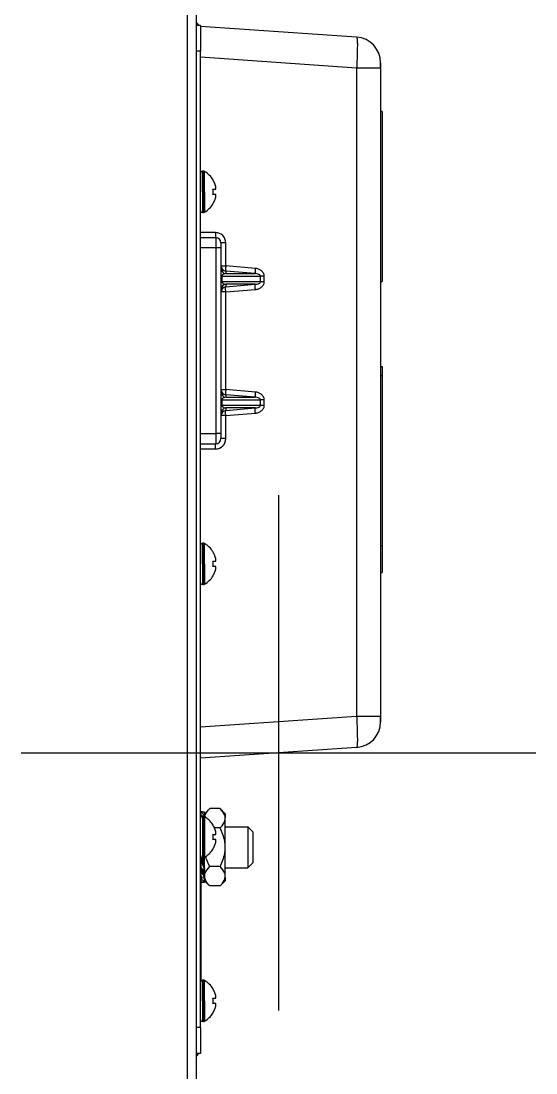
# Model space of a CAD drawing. Header units: millimetres. Extents: x 473 to 3963, y -1329 to 3488.
# Drawn here: x 1218.8 to 1318.8, y 1423 to 1627.1 of the extents above; entities that cross this region are included whole.
import ezdxf

# ---------------------------------------------------------------- set-up
doc = ezdxf.new("R2010")
doc.units = ezdxf.units.MM
doc.header["$LTSCALE"] = 392.37
doc.layers.get('0').update_dxf_attribs({"linetype": 'CONTINUOUS'})

msp = doc.modelspace()

# ---------------------------------------------------------------- linework, layer by layer
at = {"linetype": 'Continuous'}
for p, q in [((1252.88, 2034.46), (1252.88, 1400.77)), ((1251.08, 2031.72), (1251.08, 1400.77)), ((1252.88, 1626.27), (1253.15, 1626.54)), ((1253.68, 1626.27), (1252.88, 1626.27)), ((1253.68, 1626.27), (1253.68, 1621.27)), ((1284.02, 1623.98), (1253.68, 1626.07)), ((1253.68, 1621.27), (1252.88, 1621.27)), ((1253.68, 1431.77), (1253.68, 1621.27)), ((1284.02, 1618), (1253.68, 1620.08)), ((1288.68, 1619), (1288.68, 1618)), ((1288.68, 1618), (1288.68, 1619)), ((1286.18, 1618), (1284.02, 1618)), ((1284.02, 1618), (1284.02, 1492.13)), ((1288.68, 1618), (1286.18, 1618)), ((1288.68, 1618), (1288.68, 1492.13)), ((1288.68, 1618), (1288.68, 1492.13)), ((1288.98, 1609.57), (1288.68, 1609.57)), ((1288.98, 1609.57), (1288.98, 1606.57)), ((1288.98, 1606.57), (1288.98, 1599.1)), ((1288.98, 1606.57), (1288.98, 1599.07)), ((1288.98, 1599.1), (1288.98, 1599.07)), ((1288.98, 1599.07), (1288.98, 1597.32)), ((1288.98, 1599.07), (1288.98, 1597.87)), ((1254.28, 1597.97), (1254.08, 1597.97)), ((1254.08, 1593.97), (1254.08, 1597.97)), ((1254.28, 1593.97), (1254.28, 1597.97)), ((1254.48, 1593.97), (1254.48, 1597.91)), ((1288.98, 1597.87), (1288.98, 1597.86)), ((1288.98, 1597.86), (1288.98, 1597.32)), ((1288.98, 1597.32), (1288.98, 1594.44)), ((1288.98, 1597.32), (1288.98, 1593.07)), ((1256.12, 1596.27), (1256.16, 1596.27)), ((1256.12, 1594.47), (1256.67, 1594.47)), ((1288.98, 1594.44), (1288.98, 1594.41)), ((1288.98, 1594.41), (1288.98, 1593.07)), ((1254.08, 1593.97), (1254.08, 1589.97)), ((1254.28, 1593.97), (1254.28, 1589.97)), ((1254.48, 1593.97), (1254.48, 1590.02)), ((1256.67, 1593.47), (1256.12, 1593.47)), ((1288.98, 1593.07), (1288.98, 1592.3)), ((1288.98, 1592.3), (1288.98, 1592.26)), ((1256.16, 1591.67), (1256.12, 1591.67)), ((1288.98, 1592.26), (1288.98, 1591.86)), ((1288.98, 1591.86), (1288.98, 1591.79)), ((1288.98, 1591.79), (1288.98, 1591.69)), ((1288.98, 1591.69), (1288.98, 1590.31)), ((1288.98, 1590.31), (1288.98, 1590.27)), ((1288.98, 1590.27), (1288.98, 1588.28)), ((1254.28, 1589.97), (1254.08, 1589.97)), ((1288.98, 1588.28), (1288.98, 1588.27)), ((1288.98, 1588.27), (1288.98, 1587.73)), ((1288.98, 1587.73), (1288.98, 1587.51)), ((1288.98, 1587.51), (1288.98, 1587.48)), ((1288.98, 1587.48), (1288.98, 1587.07)), ((1288.98, 1587.07), (1288.98, 1579.57)), ((1288.98, 1587.03), (1288.98, 1579.57)), ((1256.61, 1586.07), (1253.68, 1586.07)), ((1256.68, 1585.07), (1253.68, 1585.07)), ((1256.68, 1585.07), (1256.68, 1583.07)), ((1256.68, 1583.07), (1253.68, 1583.07)), ((1257.68, 1583.07), (1256.68, 1583.07)), ((1256.68, 1583.07), (1256.68, 1547.07)), ((1257.68, 1584.07), (1257.68, 1583.07)), ((1258.61, 1584.07), (1257.68, 1584.07)), ((1257.68, 1583.07), (1257.68, 1547.07)), ((1257.68, 1583.07), (1257.68, 1547.07)), ((1258.61, 1579.59), (1258.61, 1584.07)), ((1257.68, 1579.59), (1258.61, 1579.59)), ((1264.34, 1578.11), (1258.59, 1578.59)), ((1258.59, 1578.59), (1258.59, 1578.11)), ((1258.59, 1578.11), (1264.34, 1578.11)), ((1264.36, 1579.11), (1258.61, 1579.59)), ((1288.98, 1579.57), (1288.98, 1576.57)), ((1257.68, 1577.62), (1257.86, 1577.62)), ((1257.68, 1576.51), (1257.86, 1576.51)), ((1257.86, 1577.62), (1257.86, 1576.51)), ((1257.86, 1577.62), (1265.33, 1577.62)), ((1265.33, 1576.51), (1257.86, 1576.51)), ((1264.34, 1576.02), (1258.59, 1576.02)), ((1258.59, 1576.02), (1258.59, 1575.54)), ((1258.59, 1575.54), (1264.34, 1576.02)), ((1266.08, 1577.62), (1265.33, 1577.62)), ((1265.33, 1576.51), (1265.33, 1577.62)), ((1266.08, 1576.51), (1265.33, 1576.51)), ((1266.08, 1576.51), (1266.08, 1577.62)), ((1288.68, 1576.57), (1288.98, 1576.57)), ((1258.61, 1574.54), (1257.68, 1574.54)), ((1258.61, 1574.54), (1264.36, 1575.02)), ((1258.61, 1555.59), (1258.61, 1574.54)), ((1288.68, 1560.07), (1288.98, 1560.07)), ((1288.98, 1560.07), (1288.98, 1558.57)), ((1288.68, 1558.32), (1288.98, 1558.32)), ((1288.98, 1558.57), (1288.98, 1558.32)), ((1288.98, 1558.32), (1288.98, 1550.87)), ((1257.68, 1555.59), (1258.61, 1555.59)), ((1264.36, 1555.11), (1258.61, 1555.59)), ((1257.68, 1553.62), (1257.86, 1553.62)), ((1257.86, 1553.62), (1265.33, 1553.62)), ((1257.86, 1553.62), (1257.86, 1552.51)), ((1258.59, 1554.59), (1258.59, 1554.11)), ((1264.34, 1554.11), (1258.59, 1554.59)), ((1258.59, 1554.11), (1264.34, 1554.11)), ((1266.08, 1553.62), (1265.33, 1553.62)), ((1265.33, 1552.51), (1265.33, 1553.62)), ((1266.08, 1552.51), (1266.08, 1553.62)), ((1257.68, 1552.51), (1257.86, 1552.51)), ((1265.33, 1552.51), (1257.86, 1552.51)), ((1264.34, 1552.02), (1258.59, 1552.02)), ((1258.59, 1552.02), (1258.59, 1551.54)), ((1258.59, 1551.54), (1264.34, 1552.02)), ((1266.08, 1552.51), (1265.33, 1552.51)), ((1258.61, 1550.54), (1257.68, 1550.54)), ((1258.61, 1550.54), (1264.36, 1551.02)), ((1258.61, 1546.07), (1258.61, 1550.54)), ((1288.98, 1550.87), (1288.98, 1539.01)), ((1253.68, 1547.07), (1256.68, 1547.07)), ((1256.68, 1547.07), (1256.68, 1545.07)), ((1257.68, 1547.07), (1256.68, 1547.07)), ((1257.68, 1547.07), (1257.68, 1546.07)), ((1257.68, 1547.07), (1257.68, 1546.07)), ((1258.61, 1546.07), (1257.68, 1546.07)), ((1253.68, 1545.07), (1256.68, 1545.07)), ((1253.68, 1544.07), (1256.61, 1544.07)), ((1288.98, 1539.01), (1288.98, 1537.12)), ((1288.98, 1537.12), (1288.98, 1534.21)), ((1288.98, 1534.21), (1288.98, 1529.78)), ((1288.98, 1529.78), (1288.98, 1525.32)), ((1254.28, 1525.77), (1254.08, 1525.77)), ((1254.08, 1521.77), (1254.08, 1525.77)), ((1254.28, 1525.77), (1254.08, 1525.77)), ((1254.08, 1521.77), (1254.08, 1525.77)), ((1254.28, 1521.77), (1254.28, 1525.77)), ((1254.28, 1521.77), (1254.28, 1525.77)), ((1254.48, 1521.77), (1254.48, 1525.71)), ((1254.48, 1521.77), (1254.48, 1525.71)), ((1288.68, 1525.32), (1288.98, 1525.32)), ((1288.98, 1525.32), (1288.98, 1521.61)), ((1256.12, 1524.07), (1256.15, 1524.07)), ((1256.12, 1524.07), (1256.15, 1524.07)), ((1256.15, 1524.07), (1256.16, 1524.07)), ((1256.15, 1524.07), (1256.16, 1524.07)), ((1254.08, 1521.77), (1254.08, 1517.77)), ((1254.08, 1521.77), (1254.08, 1517.77)), ((1254.28, 1521.77), (1254.28, 1517.77)), ((1254.28, 1521.77), (1254.28, 1517.77)), ((1254.48, 1521.77), (1254.48, 1517.82)), ((1254.48, 1521.77), (1254.48, 1517.82)), ((1256.12, 1522.27), (1256.67, 1522.27)), ((1256.12, 1522.27), (1256.67, 1522.27)), ((1256.23, 1521.27), (1256.12, 1521.27)), ((1256.23, 1521.27), (1256.12, 1521.27)), ((1256.32, 1521.27), (1256.23, 1521.27)), ((1256.32, 1521.27), (1256.23, 1521.27)), ((1256.39, 1521.27), (1256.32, 1521.27)), ((1256.39, 1521.27), (1256.32, 1521.27)), ((1256.46, 1521.27), (1256.39, 1521.27)), ((1256.46, 1521.27), (1256.39, 1521.27)), ((1256.52, 1521.27), (1256.46, 1521.27)), ((1256.52, 1521.27), (1256.46, 1521.27)), ((1256.58, 1521.27), (1256.52, 1521.27)), ((1256.58, 1521.27), (1256.52, 1521.27)), ((1256.63, 1521.27), (1256.58, 1521.27)), ((1256.63, 1521.27), (1256.58, 1521.27)), ((1256.67, 1521.27), (1256.63, 1521.27)), ((1256.67, 1521.27), (1256.63, 1521.27)), ((1288.98, 1521.61), (1288.98, 1521.57)), ((1288.98, 1521.57), (1288.98, 1520.07)), ((1256.15, 1519.47), (1256.12, 1519.47)), ((1256.15, 1519.47), (1256.12, 1519.47)), ((1256.16, 1519.47), (1256.15, 1519.47)), ((1256.16, 1519.47), (1256.15, 1519.47)), ((1288.68, 1520.07), (1288.98, 1520.07)), ((1254.28, 1517.77), (1254.08, 1517.77)), ((1254.28, 1517.77), (1254.08, 1517.77)), ((1284.02, 1492.13), (1253.68, 1490.05)), ((1286.18, 1492.13), (1284.02, 1492.13)), ((1288.68, 1492.13), (1286.18, 1492.13)), ((1288.68, 1492.13), (1288.68, 1491.13)), ((1288.68, 1491.13), (1288.68, 1492.13)), ((1284.02, 1486.15), (1253.68, 1484.07)), ((1284.02, 1486.15), (1253.68, 1484.07)), ((1255.5, 1474.27), (1254.5, 1473.27)), ((1257.5, 1474.27), (1255.5, 1474.27)), ((1258.5, 1473.27), (1257.5, 1474.27)), ((1254.03, 1473.62), (1253.68, 1473.62)), ((1253.68, 1473.54), (1253.82, 1473.55)), ((1254.03, 1472.85), (1253.68, 1473.19)), ((1253.68, 1472.64), (1253.82, 1472.67)), ((1254.41, 1473), (1253.82, 1473.55)), ((1254.03, 1473.62), (1254.5, 1473.62)), ((1254.03, 1472.85), (1254.5, 1472.91)), ((1254.08, 1472.77), (1254.28, 1472.77)), ((1254.28, 1472.77), (1254.08, 1472.77)), ((1254.08, 1472.77), (1254.08, 1464.77)), ((1254.08, 1472.77), (1254.28, 1472.77)), ((1254.28, 1472.77), (1254.08, 1472.77)), ((1254.08, 1472.77), (1254.08, 1464.77)), ((1254.28, 1472.77), (1254.28, 1464.77)), ((1254.28, 1472.77), (1254.28, 1464.77)), ((1254.5, 1472.91), (1254.41, 1473)), ((1254.48, 1472.71), (1254.48, 1464.82)), ((1254.48, 1472.71), (1254.48, 1464.82)), ((1254.5, 1473), (1254.5, 1473.27)), ((1254.5, 1472.91), (1254.5, 1473)), ((1254.5, 1472.71), (1254.5, 1472.91)), ((1254.5, 1472.69), (1254.5, 1472.71)), ((1258.5, 1473.27), (1258.5, 1472.53)), ((1258.5, 1472.26), (1258.5, 1472.53)), ((1258.5, 1470.77), (1258.5, 1472.26)), ((1256.12, 1471.07), (1256.16, 1471.07)), ((1256.12, 1471.07), (1256.16, 1471.07)), ((1257.5, 1470.52), (1256.41, 1470.52)), ((1258.5, 1467.03), (1258.5, 1470.77)), ((1258.5, 1470.77), (1262.88, 1470.77)), ((1262.88, 1470.77), (1263.88, 1469.77)), ((1263.88, 1469.77), (1262.88, 1470.77)), ((1262.88, 1470.77), (1262.88, 1462.77)), ((1256.12, 1469.27), (1256.67, 1469.27)), ((1256.12, 1469.27), (1256.67, 1469.27)), ((1256.23, 1468.27), (1256.12, 1468.27)), ((1256.23, 1468.27), (1256.12, 1468.27)), ((1256.32, 1468.27), (1256.23, 1468.27)), ((1256.32, 1468.27), (1256.23, 1468.27)), ((1256.39, 1468.27), (1256.32, 1468.27)), ((1256.39, 1468.27), (1256.32, 1468.27)), ((1256.46, 1468.27), (1256.39, 1468.27)), ((1256.46, 1468.27), (1256.39, 1468.27)), ((1256.52, 1468.27), (1256.46, 1468.27)), ((1256.52, 1468.27), (1256.46, 1468.27)), ((1256.58, 1468.27), (1256.52, 1468.27)), ((1256.58, 1468.27), (1256.52, 1468.27)), ((1256.63, 1468.27), (1256.58, 1468.27)), ((1256.63, 1468.27), (1256.58, 1468.27)), ((1256.67, 1468.27), (1256.63, 1468.27)), ((1256.67, 1468.27), (1256.63, 1468.27)), ((1263.88, 1469.77), (1263.88, 1463.77)), ((1256.14, 1466.47), (1256.12, 1466.47)), ((1256.14, 1466.47), (1256.12, 1466.47)), ((1256.15, 1466.47), (1256.14, 1466.47)), ((1256.15, 1466.47), (1256.14, 1466.47)), ((1256.16, 1466.47), (1256.15, 1466.47)), ((1256.16, 1466.47), (1256.15, 1466.47)), ((1258.5, 1466.5), (1258.5, 1467.03)), ((1258.5, 1462.77), (1258.5, 1466.5)), ((1253.78, 1464.91), (1253.78, 1440.82)), ((1253.78, 1464.21), (1253.82, 1464.23)), ((1254.5, 1462.6), (1253.82, 1464.23)), ((1253.98, 1464.73), (1253.95, 1464.79)), ((1254.02, 1464.6), (1253.98, 1464.73)), ((1254.03, 1464.59), (1254.02, 1464.6)), ((1254.03, 1464.57), (1254.18, 1464.62)), ((1254.03, 1464.57), (1254.03, 1464.59)), ((1254.08, 1464.77), (1254.28, 1464.77)), ((1254.28, 1464.77), (1254.08, 1464.77)), ((1254.08, 1464.77), (1254.28, 1464.77)), ((1254.28, 1464.77), (1254.08, 1464.77)), ((1254.18, 1464.62), (1254.31, 1464.67)), ((1254.18, 1464.24), (1254.18, 1464.62)), ((1254.18, 1464.62), (1254.18, 1464.24)), ((1254.18, 1464.24), (1254.18, 1463.6)), ((1254.18, 1463.6), (1254.18, 1464.24)), ((1254.31, 1464.67), (1254.5, 1464.73)), ((1254.5, 1464.73), (1254.47, 1464.82)), ((1254.5, 1464.82), (1254.5, 1464.84)), ((1254.5, 1464.76), (1254.5, 1464.82)), ((1254.5, 1462.81), (1254.5, 1464.73)), ((1262.88, 1462.77), (1263.88, 1463.77)), ((1262.88, 1462.77), (1263.88, 1463.77)), ((1254.03, 1462.45), (1253.78, 1463.06)), ((1253.78, 1462.17), (1253.82, 1462.18)), ((1254.5, 1460.97), (1253.82, 1462.18)), ((1254.03, 1462.45), (1254.18, 1462.5)), ((1254.18, 1463.55), (1254.18, 1463.6)), ((1254.18, 1463.55), (1254.18, 1463.6)), ((1254.18, 1463.5), (1254.18, 1463.55)), ((1254.18, 1462.5), (1254.5, 1462.6)), ((1254.19, 1462.44), (1254.18, 1462.5)), ((1254.18, 1462.5), (1254.18, 1462.47)), ((1254.18, 1462.5), (1254.18, 1462.47)), ((1254.18, 1462.47), (1254.18, 1462.5)), ((1254.18, 1462.5), (1254.18, 1462.5)), ((1254.18, 1462.44), (1254.18, 1462.47)), ((1254.18, 1462.4), (1254.18, 1462.47)), ((1254.18, 1462.4), (1254.18, 1462.44)), ((1254.18, 1462.4), (1254.18, 1462.38)), ((1254.18, 1462.38), (1254.18, 1462.4)), ((1254.18, 1462.38), (1254.18, 1462.29)), ((1254.18, 1462.02), (1254.18, 1462.29)), ((1254.18, 1462.29), (1254.18, 1462.02)), ((1254.5, 1462.07), (1254.32, 1461.74)), ((1254.46, 1462.81), (1254.5, 1462.6)), ((1254.47, 1462.77), (1254.5, 1462.77)), ((1254.47, 1462.77), (1254.5, 1462.77)), ((1254.5, 1462.77), (1254.5, 1462.81)), ((1254.5, 1462.6), (1254.5, 1462.77)), ((1254.5, 1461.27), (1254.5, 1462.6)), ((1257.5, 1463.01), (1255.5, 1463.01)), ((1258.5, 1461.27), (1258.5, 1462.77)), ((1258.5, 1462.77), (1262.88, 1462.77)), ((1258.5, 1462.77), (1262.88, 1462.77)), ((1254.03, 1460.86), (1253.78, 1461.31)), ((1253.78, 1460.67), (1253.82, 1460.68)), ((1254.03, 1459.98), (1253.78, 1460.22)), ((1253.78, 1459.92), (1253.82, 1459.92)), ((1254.5, 1460.04), (1253.82, 1460.68)), ((1254.5, 1459.92), (1253.82, 1459.92)), ((1254.03, 1460.86), (1254.33, 1460.93)), ((1254.03, 1459.98), (1254.49, 1460.03)), ((1254.33, 1460.93), (1254.5, 1460.97)), ((1254.5, 1460.62), (1254.43, 1460.55)), ((1254.49, 1460.03), (1254.5, 1460.04)), ((1254.5, 1461), (1254.5, 1461.27)), ((1254.5, 1460.26), (1254.5, 1460.97)), ((1255.5, 1459.26), (1254.5, 1460.26)), ((1258.5, 1460.26), (1257.5, 1459.26)), ((1258.5, 1461), (1258.5, 1461.27)), ((1258.5, 1461), (1258.5, 1460.26)), ((1257.5, 1459.26), (1255.5, 1459.26)), ((1254.28, 1440.97), (1254.08, 1440.97)), ((1254.08, 1436.97), (1254.08, 1440.97)), ((1254.28, 1436.97), (1254.28, 1440.97)), ((1254.48, 1436.97), (1254.48, 1440.91)), ((1256.12, 1439.27), (1256.16, 1439.27)), ((1256.12, 1437.47), (1256.67, 1437.47)), ((1254.08, 1436.97), (1254.08, 1432.97)), ((1254.28, 1436.97), (1254.28, 1432.97)), ((1254.48, 1436.97), (1254.48, 1433.02)), ((1256.67, 1436.47), (1256.12, 1436.47)), ((1256.16, 1434.67), (1256.12, 1434.67)), ((1253.68, 1431.77), (1252.88, 1431.77)), ((1253.68, 1431.77), (1253.68, 1426.77)), ((1254.28, 1432.97), (1254.08, 1432.97)), ((1253.68, 1426.77), (1252.88, 1426.77)), ((1253.68, 1426.77), (1252.88, 1426.77)), ((1252.88, 1426.77), (1253.15, 1426.49))]:
    msp.add_line(p, q, dxfattribs=at)
at = {"color": 1}
for p, q in [((1268.85, 1535.11), (1268.85, 1435.11)), ((1218.85, 1485.11), (1318.85, 1485.11))]:
    msp.add_line(p, q, dxfattribs=at)
at = {"linetype": 'Continuous'}
for points in [[(1254.21, 1463.68), (1254.19, 1463.8), (1254.18, 1463.92), (1254.18, 1464.03), (1254.18, 1464.14), (1254.18, 1464.24)], [(1254.46, 1462.81), (1254.43, 1462.9), (1254.37, 1463.07), (1254.31, 1463.24), (1254.27, 1463.4), (1254.23, 1463.54), (1254.21, 1463.68)], [(1254.21, 1462.21), (1254.2, 1462.29), (1254.19, 1462.36), (1254.19, 1462.44)], [(1254.36, 1461.6), (1254.33, 1461.69), (1254.3, 1461.78), (1254.28, 1461.87), (1254.26, 1461.96), (1254.24, 1462.05), (1254.22, 1462.13), (1254.21, 1462.21)]]:
    msp.add_lwpolyline(points, dxfattribs=at)
for centre, radius, start, end in [((1251.88, 1625.27), 1.8, 45, 56.2055), ((1251.88, 1625.27), 1.8, 33.7945, 45), ((1283.68, 1619), 5, 0, 86.0773), ((1283.68, 1619), 5, 0, 86.0773), ((1254.08, 1597.57), 0.4, 90, 180), ((1254.28, 1597.57), 0.4, 59.6988, 90), ((1252.06, 1593.77), 4.8, 31.5974, 59.6988), ((1252.07, 1593.78), 4.75, 28.9687, 31.5341), ((1252.37, 1593.96), 3.79, 0.0089, 7.5987), ((1252.06, 1593.77), 4.8, 31.4579, 31.5974), ((1252.07, 1593.78), 4.75, 28.0074, 28.9684), ((1252.08, 1593.78), 4.75, 26.6813, 28.0074), ((1252.08, 1593.78), 4.74, 25.5402, 26.6812), ((1252.08, 1593.79), 4.74, 24.5722, 25.5402), ((1252.09, 1593.79), 4.73, 23.3175, 24.5722), ((1252.09, 1593.79), 4.73, 22.5474, 23.3174), ((1252.1, 1593.79), 4.72, 21.0025, 22.5476), ((1252.11, 1593.8), 4.72, 20.5181, 21.0023), ((1252.12, 1593.8), 4.7, 18.4656, 20.5187), ((1252.13, 1593.81), 4.68, 17.3773, 18.465), ((1252.15, 1593.81), 4.67, 16.3949, 17.3772), ((1252.18, 1593.82), 4.64, 14.3176, 16.3964), ((1254.68, 1594.71), 2.01, 5.1401, 7.2744), ((1254.68, 1594.72), 2.01, 352.7259, 354.7415), ((1254.71, 1594.71), 1.98, 4.2856, 5.1372), ((1254.72, 1594.71), 1.97, 3.0233, 4.286), ((1254.72, 1594.72), 1.97, 355.3984, 356.7833), ((1254.7, 1594.72), 1.98, 354.7442, 355.3991), ((1254.73, 1594.72), 1.96, 1.9964, 3.0228), ((1254.74, 1594.72), 1.95, 0.9261, 1.9964), ((1254.74, 1594.72), 1.95, 359.8006, 0.9258), ((1254.74, 1594.72), 1.95, 358.8459, 359.8005), ((1254.73, 1594.72), 1.96, 357.6234, 358.8455), ((1254.73, 1594.72), 1.96, 356.7841, 357.6235), ((1252.37, 1593.97), 3.79, 352.4013, 359.9911), ((1252.09, 1594.14), 4.73, 336.6826, 337.4526), ((1252.1, 1594.14), 4.72, 337.4524, 338.9975), ((1252.11, 1594.14), 4.72, 338.9977, 339.4819), ((1252.12, 1594.13), 4.7, 339.4813, 341.5344), ((1252.13, 1594.13), 4.68, 341.535, 342.6227), ((1252.15, 1594.12), 4.67, 342.6228, 343.6051), ((1252.18, 1594.11), 4.64, 343.6036, 345.6824), ((1254.68, 1593.21), 2.01, 5.2585, 7.2741), ((1254.68, 1593.22), 2.01, 352.7256, 354.8598), ((1254.7, 1593.21), 1.98, 4.6009, 5.2558), ((1254.72, 1593.21), 1.97, 3.2167, 4.6016), ((1254.72, 1593.22), 1.97, 355.714, 356.9766), ((1254.71, 1593.22), 1.98, 354.8627, 355.7144), ((1254.73, 1593.22), 1.96, 2.3765, 3.2159), ((1254.73, 1593.22), 1.95, 1.1545, 2.3767), ((1254.74, 1593.22), 1.95, 0.1995, 1.1541), ((1254.74, 1593.22), 1.95, 359.0741, 0.1995), ((1254.74, 1593.22), 1.95, 358.0037, 359.0738), ((1254.73, 1593.22), 1.96, 356.9771, 358.0037), ((1254.08, 1590.37), 0.4, 180, 270), ((1252.06, 1594.16), 4.8, 300.3012, 328.4026), ((1252.07, 1594.15), 4.75, 328.4659, 331.0313), ((1252.06, 1594.16), 4.8, 328.4026, 328.5421), ((1252.07, 1594.15), 4.75, 331.0316, 331.9926), ((1252.08, 1594.15), 4.75, 331.9926, 333.3187), ((1252.08, 1594.15), 4.74, 333.3188, 334.4598), ((1252.08, 1594.15), 4.74, 334.4598, 335.4278), ((1252.09, 1594.14), 4.73, 335.4278, 336.6825), ((1254.28, 1590.37), 0.4, 270, 300.3012), ((1256.61, 1584.07), 2, 0.0002, 89.9998), ((1256.68, 1584.07), 1, 0, 90), ((1258.68, 1579.59), 0.999, 180.0472, 265.069), ((1258.68, 1579.11), 0.999, 180.0472, 265.069), ((1258.68, 1575.02), 0.999, 94.931, 179.9528), ((1258.68, 1574.54), 0.999, 94.931, 179.9528), ((1258.68, 1555.59), 0.999, 180.0472, 265.069), ((1258.68, 1555.11), 0.999, 180.0472, 265.069), ((1258.68, 1551.02), 0.999, 94.931, 179.9528), ((1258.68, 1550.54), 0.999, 94.931, 179.9528), ((1256.61, 1546.07), 2, 270.0002, 359.9998), ((1256.68, 1546.07), 1, 270, 360), ((1254.08, 1525.37), 0.4, 90, 180), ((1254.08, 1525.37), 0.4, 90, 180), ((1254.28, 1525.37), 0.4, 59.6988, 90), ((1254.28, 1525.37), 0.4, 59.6988, 90), ((1252.06, 1521.57), 4.8, 31.5974, 59.6988), ((1252.06, 1521.57), 4.8, 31.5974, 59.6988), ((1252.07, 1521.58), 4.75, 31.3325, 31.5341), ((1252.07, 1521.58), 4.75, 31.3325, 31.5341), ((1252.07, 1521.58), 4.75, 28.9687, 31.3325), ((1252.07, 1521.58), 4.75, 28.9687, 31.3325), ((1252.06, 1521.57), 4.8, 31.4579, 31.5974), ((1252.06, 1521.57), 4.8, 31.4579, 31.5974), ((1252.07, 1521.58), 4.75, 28.0074, 28.9684), ((1252.07, 1521.58), 4.75, 28.0074, 28.9684), ((1252.08, 1521.58), 4.75, 26.6813, 28.0074), ((1252.08, 1521.58), 4.75, 26.6813, 28.0074), ((1252.08, 1521.58), 4.74, 25.5402, 26.6812), ((1252.08, 1521.58), 4.74, 25.5402, 26.6812), ((1252.08, 1521.59), 4.74, 24.5722, 25.5402), ((1252.08, 1521.59), 4.74, 24.5722, 25.5402), ((1252.09, 1521.59), 4.73, 23.3175, 24.5722), ((1252.09, 1521.59), 4.73, 23.3175, 24.5722), ((1252.09, 1521.59), 4.73, 22.5474, 23.3174), ((1252.09, 1521.59), 4.73, 22.5474, 23.3174), ((1252.1, 1521.59), 4.72, 21.0025, 22.5476), ((1252.1, 1521.59), 4.72, 21.0025, 22.5476), ((1252.11, 1521.6), 4.72, 20.5181, 21.0023), ((1252.11, 1521.6), 4.72, 20.5181, 21.0023), ((1252.12, 1521.6), 4.7, 18.4656, 20.5187), ((1252.12, 1521.6), 4.7, 18.4656, 20.5187), ((1252.13, 1521.61), 4.68, 17.3773, 18.465), ((1252.13, 1521.61), 4.68, 17.3773, 18.465), ((1252.15, 1521.61), 4.67, 16.3949, 17.3772), ((1252.15, 1521.61), 4.67, 16.3949, 17.3772), ((1252.18, 1521.62), 4.64, 14.3176, 16.3964), ((1252.18, 1521.62), 4.64, 14.3176, 16.3964), ((1252.37, 1521.76), 3.79, 0.0089, 7.5987), ((1252.37, 1521.76), 3.79, 0.0089, 7.5987), ((1252.37, 1521.77), 3.79, 352.4013, 359.9911), ((1252.37, 1521.77), 3.79, 352.4013, 359.9911), ((1254.68, 1522.51), 2.01, 5.1401, 7.2744), ((1254.68, 1522.51), 2.01, 5.1401, 7.2744), ((1254.68, 1522.52), 2.01, 352.7259, 354.7415), ((1254.68, 1522.52), 2.01, 352.7259, 354.7415), ((1254.68, 1521.01), 2.01, 5.2585, 7.2741), ((1254.68, 1521.01), 2.01, 5.2585, 7.2741), ((1254.68, 1521.02), 2.01, 352.7256, 354.8598), ((1254.68, 1521.02), 2.01, 352.7256, 354.8598), ((1254.71, 1522.51), 1.98, 4.2856, 5.1372), ((1254.71, 1522.51), 1.98, 4.2856, 5.1372), ((1254.72, 1522.51), 1.97, 3.0233, 4.286), ((1254.72, 1522.51), 1.97, 3.0233, 4.286), ((1254.72, 1522.52), 1.97, 355.3984, 356.7833), ((1254.72, 1522.52), 1.97, 355.3984, 356.7833), ((1254.7, 1522.52), 1.98, 354.7442, 355.3991), ((1254.7, 1522.52), 1.98, 354.7442, 355.3991), ((1254.7, 1521.01), 1.98, 4.6009, 5.2558), ((1254.7, 1521.01), 1.98, 4.6009, 5.2558), ((1254.72, 1521.01), 1.97, 3.2167, 4.6016), ((1254.72, 1521.01), 1.97, 3.2167, 4.6016), ((1254.72, 1521.02), 1.97, 355.714, 356.9766), ((1254.72, 1521.02), 1.97, 355.714, 356.9766), ((1254.71, 1521.02), 1.98, 354.8627, 355.7144), ((1254.71, 1521.02), 1.98, 354.8627, 355.7144), ((1254.73, 1522.52), 1.96, 1.9964, 3.0228), ((1254.73, 1522.52), 1.96, 1.9964, 3.0228), ((1254.74, 1522.52), 1.95, 0.9261, 1.9964), ((1254.74, 1522.52), 1.95, 0.9261, 1.9964), ((1254.74, 1522.52), 1.95, 359.8006, 0.9258), ((1254.74, 1522.52), 1.95, 359.8006, 0.9258), ((1254.74, 1522.52), 1.95, 358.8459, 359.8005), ((1254.74, 1522.52), 1.95, 358.8459, 359.8005), ((1254.73, 1522.52), 1.96, 357.6234, 358.8455), ((1254.73, 1522.52), 1.96, 357.6234, 358.8455), ((1254.73, 1522.52), 1.96, 356.7841, 357.6235), ((1254.73, 1522.52), 1.96, 356.7841, 357.6235), ((1254.73, 1521.02), 1.96, 2.3765, 3.2159), ((1254.73, 1521.02), 1.96, 2.3765, 3.2159), ((1254.73, 1521.02), 1.95, 1.1545, 2.3767), ((1254.73, 1521.02), 1.95, 1.1545, 2.3767), ((1254.74, 1521.02), 1.95, 0.1995, 1.1541), ((1254.74, 1521.02), 1.95, 0.1995, 1.1541), ((1254.74, 1521.02), 1.95, 359.0741, 0.1995), ((1254.74, 1521.02), 1.95, 359.0741, 0.1995), ((1254.74, 1521.02), 1.95, 358.0037, 359.0738), ((1254.74, 1521.02), 1.95, 358.0037, 359.0738), ((1254.73, 1521.02), 1.96, 356.9771, 358.0037), ((1254.73, 1521.02), 1.96, 356.9771, 358.0037), ((1252.06, 1521.96), 4.8, 300.3012, 328.4026), ((1252.06, 1521.96), 4.8, 300.3012, 328.4026), ((1252.07, 1521.95), 4.75, 328.4659, 328.6675), ((1252.07, 1521.95), 4.75, 328.4659, 328.6675), ((1252.07, 1521.95), 4.75, 328.6675, 331.0313), ((1252.07, 1521.95), 4.75, 328.6675, 331.0313), ((1252.06, 1521.96), 4.8, 328.4026, 328.5421), ((1252.06, 1521.96), 4.8, 328.4026, 328.5421), ((1252.07, 1521.95), 4.75, 331.0316, 331.9926), ((1252.07, 1521.95), 4.75, 331.0316, 331.9926), ((1252.08, 1521.95), 4.75, 331.9926, 333.3187), ((1252.08, 1521.95), 4.75, 331.9926, 333.3187), ((1252.08, 1521.95), 4.74, 333.3188, 334.4598), ((1252.08, 1521.95), 4.74, 333.3188, 334.4598), ((1252.08, 1521.95), 4.74, 334.4598, 335.4278), ((1252.08, 1521.95), 4.74, 334.4598, 335.4278), ((1252.09, 1521.94), 4.73, 335.4278, 336.6825), ((1252.09, 1521.94), 4.73, 335.4278, 336.6825), ((1252.09, 1521.94), 4.73, 336.6826, 337.4526), ((1252.09, 1521.94), 4.73, 336.6826, 337.4526), ((1252.1, 1521.94), 4.72, 337.4524, 338.9975), ((1252.1, 1521.94), 4.72, 337.4524, 338.9975), ((1252.11, 1521.94), 4.72, 338.9977, 339.4819), ((1252.11, 1521.94), 4.72, 338.9977, 339.4819), ((1252.12, 1521.93), 4.7, 339.4813, 341.5344), ((1252.12, 1521.93), 4.7, 339.4813, 341.5344), ((1252.13, 1521.93), 4.68, 341.535, 342.6227), ((1252.13, 1521.93), 4.68, 341.535, 342.6227), ((1252.15, 1521.92), 4.67, 342.6228, 343.6051), ((1252.15, 1521.92), 4.67, 342.6228, 343.6051), ((1252.18, 1521.91), 4.64, 343.6036, 345.6824), ((1252.18, 1521.91), 4.64, 343.6036, 345.6824), ((1254.08, 1518.17), 0.4, 180, 270), ((1254.08, 1518.17), 0.4, 180, 270), ((1254.28, 1518.17), 0.4, 270, 300.3012), ((1254.28, 1518.17), 0.4, 270, 300.3012), ((1283.68, 1491.13), 5, 273.9227, 360), ((1283.68, 1491.13), 5, 273.9227, 360), ((1254.08, 1472.37), 0.4, 153.0784, 180), ((1254.08, 1472.37), 0.4, 152.9219, 180), ((1254.08, 1472.37), 0.4, 153.0784, 180), ((1254.08, 1472.37), 0.4, 152.9219, 180), ((1254.08, 1472.37), 0.4, 144.9279, 153.0784), ((1254.08, 1472.37), 0.4, 144.9279, 153.0784), ((1254.08, 1472.37), 0.4, 145.0718, 152.9219), ((1254.08, 1472.37), 0.4, 145.0718, 152.9219), ((1254.08, 1472.37), 0.4, 125.0721, 144.9279), ((1254.08, 1472.37), 0.4, 124.9282, 145.0718), ((1254.08, 1472.37), 0.4, 125.0721, 144.9279), ((1254.08, 1472.37), 0.4, 124.9282, 145.0718), ((1254.08, 1472.37), 0.4, 116.9216, 125.0721), ((1254.08, 1472.37), 0.4, 117.0781, 124.9282), ((1254.08, 1472.37), 0.4, 116.9216, 125.0721), ((1254.08, 1472.37), 0.4, 117.0781, 124.9282), ((1254.08, 1472.37), 0.4, 90, 116.9216), ((1254.08, 1472.37), 0.4, 90, 117.0781), ((1254.08, 1472.37), 0.4, 90, 116.9216), ((1254.08, 1472.37), 0.4, 90, 117.0781), ((1252.9, 1472.91), 1.13, 353.1552, 357.0404), ((1252.73, 1472.93), 1.31, 352.2323, 353.22), ((1254.28, 1472.37), 0.4, 76.5241, 90), ((1254.28, 1472.37), 0.4, 76.5416, 90), ((1254.28, 1472.37), 0.4, 76.5241, 90), ((1254.28, 1472.37), 0.4, 76.5416, 90), ((1254.28, 1472.37), 0.4, 73.1747, 76.5241), ((1254.28, 1472.37), 0.4, 73.1573, 76.5416), ((1254.28, 1472.37), 0.4, 73.1747, 76.5241), ((1254.28, 1472.37), 0.4, 73.1573, 76.5416), ((1254.28, 1472.37), 0.4, 59.6988, 73.1747), ((1254.28, 1472.37), 0.4, 59.6988, 73.1573), ((1254.28, 1472.37), 0.4, 59.6988, 73.1747), ((1254.28, 1472.37), 0.4, 59.6988, 73.1573), ((1252.06, 1468.57), 4.8, 46.8234, 59.6988), ((1252.06, 1468.57), 4.8, 46.8073, 59.6988), ((1252.06, 1468.57), 4.8, 46.8234, 59.6988), ((1252.06, 1468.57), 4.8, 46.8073, 59.6988), ((1252.26, 1473.69), 2.25, 355.0604, 358.1133), ((1256.33, 1472.36), 1.83, 163.2199, 169.4798), ((1252.06, 1468.57), 4.8, 42.8346, 46.8234), ((1252.06, 1468.57), 4.8, 42.8489, 46.8073), ((1252.06, 1468.57), 4.8, 42.8346, 46.8234), ((1252.06, 1468.57), 4.8, 42.8489, 46.8073), ((1252.06, 1468.57), 4.8, 31.6201, 42.8346), ((1252.06, 1468.57), 4.8, 31.5971, 42.8489), ((1252.06, 1468.57), 4.8, 31.6201, 42.8346), ((1252.06, 1468.57), 4.8, 31.5971, 42.8489), ((1252.07, 1468.58), 4.75, 31.3323, 31.5341), ((1252.07, 1468.58), 4.75, 31.3323, 31.5341), ((1252.07, 1468.58), 4.75, 28.9687, 31.3323), ((1252.07, 1468.58), 4.75, 28.9687, 31.3323), ((1252.06, 1468.57), 4.8, 31.3727, 31.6201), ((1252.06, 1468.57), 4.8, 31.3727, 31.5971), ((1252.06, 1468.57), 4.8, 31.3727, 31.6201), ((1252.06, 1468.57), 4.8, 31.3727, 31.5971), ((1252.07, 1468.58), 4.75, 28.0074, 28.9684), ((1252.07, 1468.58), 4.75, 28.0074, 28.9684), ((1252.08, 1468.58), 4.75, 26.6813, 28.0074), ((1252.08, 1468.58), 4.75, 26.6813, 28.0074), ((1252.08, 1468.58), 4.74, 25.5402, 26.6812), ((1252.08, 1468.58), 4.74, 25.5402, 26.6812), ((1252.08, 1468.59), 4.74, 24.5722, 25.5402), ((1252.08, 1468.59), 4.74, 24.5722, 25.5402), ((1252.09, 1468.59), 4.73, 23.3175, 24.5722), ((1252.09, 1468.59), 4.73, 23.3175, 24.5722), ((1252.09, 1468.59), 4.73, 22.5474, 23.3174), ((1252.09, 1468.59), 4.73, 22.5474, 23.3174), ((1252.1, 1468.59), 4.72, 21.0025, 22.5476), ((1252.1, 1468.59), 4.72, 21.0025, 22.5476), ((1252.11, 1468.6), 4.72, 20.5181, 21.0023), ((1252.11, 1468.6), 4.72, 20.5181, 21.0023), ((1252.12, 1468.6), 4.7, 18.4656, 20.5187), ((1252.12, 1468.6), 4.7, 18.4656, 20.5187), ((1252.13, 1468.61), 4.68, 17.3773, 18.465), ((1252.13, 1468.61), 4.68, 17.3773, 18.465), ((1252.15, 1468.61), 4.67, 16.3949, 17.3772), ((1252.15, 1468.61), 4.67, 16.3949, 17.3772), ((1252.18, 1468.62), 4.64, 14.3176, 16.3964), ((1252.18, 1468.62), 4.64, 14.3176, 16.3964), ((1252.36, 1468.77), 3.8, 352.4351, 7.5649), ((1252.36, 1468.77), 3.8, 352.4351, 7.5649), ((1252.18, 1468.91), 4.64, 343.6036, 345.6824), ((1252.18, 1468.91), 4.64, 343.6036, 345.6824), ((1254.68, 1469.51), 2.01, 5.2585, 7.2741), ((1254.68, 1469.51), 2.01, 5.2585, 7.2741), ((1254.68, 1469.52), 2.01, 352.7256, 354.8598), ((1254.68, 1469.52), 2.01, 352.7256, 354.8598), ((1254.68, 1468.01), 2.01, 5.1401, 7.2744), ((1254.68, 1468.01), 2.01, 5.1401, 7.2744), ((1254.68, 1468.02), 2.01, 352.7259, 354.7415), ((1254.68, 1468.02), 2.01, 352.7259, 354.7415), ((1254.7, 1469.51), 1.98, 4.6009, 5.2558), ((1254.7, 1469.51), 1.98, 4.6009, 5.2558), ((1254.72, 1469.51), 1.97, 3.2167, 4.6016), ((1254.72, 1469.51), 1.97, 3.2167, 4.6016), ((1254.72, 1469.52), 1.97, 355.714, 356.9766), ((1254.72, 1469.52), 1.97, 355.714, 356.9766), ((1254.71, 1469.52), 1.98, 354.8627, 355.7144), ((1254.71, 1469.52), 1.98, 354.8627, 355.7144), ((1254.71, 1468.01), 1.98, 4.2856, 5.1372), ((1254.71, 1468.01), 1.98, 4.2856, 5.1372), ((1254.72, 1468.01), 1.97, 3.0233, 4.286), ((1254.72, 1468.01), 1.97, 3.0233, 4.286), ((1254.72, 1468.02), 1.97, 355.3984, 356.7833), ((1254.72, 1468.02), 1.97, 355.3984, 356.7833), ((1254.7, 1468.02), 1.98, 354.7442, 355.3991), ((1254.7, 1468.02), 1.98, 354.7442, 355.3991), ((1254.73, 1469.52), 1.96, 2.3765, 3.2159), ((1254.73, 1469.52), 1.96, 2.3765, 3.2159), ((1254.73, 1469.52), 1.95, 1.1545, 2.3767), ((1254.73, 1469.52), 1.95, 1.1545, 2.3767), ((1254.74, 1469.52), 1.95, 0.1995, 1.1541), ((1254.74, 1469.52), 1.95, 0.1995, 1.1541), ((1254.74, 1469.52), 1.95, 359.0741, 0.1995), ((1254.74, 1469.52), 1.95, 359.0741, 0.1995), ((1254.74, 1469.52), 1.95, 358.0037, 359.0738), ((1254.74, 1469.52), 1.95, 358.0037, 359.0738), ((1254.73, 1469.52), 1.96, 356.9771, 358.0037), ((1254.73, 1469.52), 1.96, 356.9771, 358.0037), ((1254.73, 1468.02), 1.96, 1.9964, 3.0228), ((1254.73, 1468.02), 1.96, 1.9964, 3.0228), ((1254.74, 1468.02), 1.95, 0.9261, 1.9964), ((1254.74, 1468.02), 1.95, 0.9261, 1.9964), ((1254.74, 1468.02), 1.95, 359.8006, 0.9258), ((1254.74, 1468.02), 1.95, 359.8006, 0.9258), ((1254.74, 1468.02), 1.95, 358.8459, 359.8005), ((1254.74, 1468.02), 1.95, 358.8459, 359.8005), ((1254.73, 1468.02), 1.96, 357.6234, 358.8455), ((1254.73, 1468.02), 1.96, 357.6234, 358.8455), ((1254.73, 1468.02), 1.96, 356.7841, 357.6235), ((1254.73, 1468.02), 1.96, 356.7841, 357.6235), ((1252.06, 1468.96), 4.8, 317.1654, 328.3799), ((1252.06, 1468.96), 4.8, 317.1511, 328.4029), ((1252.06, 1468.96), 4.8, 317.1654, 328.3799), ((1252.06, 1468.96), 4.8, 317.1511, 328.4029), ((1252.07, 1468.95), 4.75, 328.4659, 328.6677), ((1252.07, 1468.95), 4.75, 328.4659, 328.6677), ((1252.07, 1468.95), 4.75, 328.6677, 331.0313), ((1252.07, 1468.95), 4.75, 328.6677, 331.0313), ((1252.06, 1468.96), 4.8, 328.3799, 328.6273), ((1252.06, 1468.96), 4.8, 328.4029, 328.6273), ((1252.06, 1468.96), 4.8, 328.3799, 328.6273), ((1252.06, 1468.96), 4.8, 328.4029, 328.6273), ((1252.07, 1468.95), 4.75, 331.0316, 331.9926), ((1252.07, 1468.95), 4.75, 331.0316, 331.9926), ((1252.08, 1468.95), 4.75, 331.9926, 333.3187), ((1252.08, 1468.95), 4.75, 331.9926, 333.3187), ((1252.08, 1468.95), 4.74, 333.3188, 334.4598), ((1252.08, 1468.95), 4.74, 333.3188, 334.4598), ((1252.08, 1468.95), 4.74, 334.4598, 335.4278), ((1252.08, 1468.95), 4.74, 334.4598, 335.4278), ((1252.09, 1468.94), 4.73, 335.4278, 336.6825), ((1252.09, 1468.94), 4.73, 335.4278, 336.6825), ((1252.09, 1468.94), 4.73, 336.6826, 337.4526), ((1252.09, 1468.94), 4.73, 336.6826, 337.4526), ((1252.1, 1468.94), 4.72, 337.4524, 338.9975), ((1252.1, 1468.94), 4.72, 337.4524, 338.9975), ((1252.11, 1468.94), 4.72, 338.9977, 339.4819), ((1252.11, 1468.94), 4.72, 338.9977, 339.4819), ((1252.12, 1468.93), 4.7, 339.4813, 341.5344), ((1252.12, 1468.93), 4.7, 339.4813, 341.5344), ((1252.13, 1468.93), 4.68, 341.535, 342.6227), ((1252.13, 1468.93), 4.68, 341.535, 342.6227), ((1252.15, 1468.92), 4.67, 342.6228, 343.6051), ((1252.15, 1468.92), 4.67, 342.6228, 343.6051), ((1254.08, 1465.17), 0.4, 180, 206.9216), ((1254.08, 1465.17), 0.4, 180, 207.0781), ((1254.08, 1465.17), 0.4, 180, 206.9216), ((1254.08, 1465.17), 0.4, 180, 207.0781), ((1254.08, 1465.17), 0.4, 206.9216, 215.0721), ((1254.08, 1465.17), 0.4, 207.0781, 214.9282), ((1254.08, 1465.17), 0.4, 206.9216, 215.0721), ((1254.08, 1465.17), 0.4, 207.0781, 214.9282), ((1254.08, 1465.17), 0.4, 215.0721, 234.9279), ((1254.08, 1465.17), 0.4, 214.9282, 235.0718), ((1254.08, 1465.17), 0.4, 215.0721, 234.9279), ((1254.08, 1465.17), 0.4, 214.9282, 235.0718), ((1254.08, 1465.17), 0.4, 234.9279, 243.0784), ((1254.08, 1465.17), 0.4, 235.0718, 242.9219), ((1254.08, 1465.17), 0.4, 234.9279, 243.0784), ((1254.08, 1465.17), 0.4, 235.0718, 242.9219), ((1254.08, 1465.17), 0.4, 243.0784, 270), ((1254.08, 1465.17), 0.4, 242.9219, 270), ((1254.08, 1465.17), 0.4, 243.0784, 270), ((1254.08, 1465.17), 0.4, 242.9219, 270), ((1245.79, 1470.71), 10.26, 323.1494, 323.3214), ((1250.51, 1467.19), 4.38, 323.3408, 323.53), ((1254.28, 1465.17), 0.4, 270, 283.4759), ((1254.28, 1465.17), 0.4, 270, 283.4584), ((1254.28, 1465.17), 0.4, 270, 283.4759), ((1254.28, 1465.17), 0.4, 270, 283.4584), ((1254.28, 1465.17), 0.4, 283.4759, 286.8253), ((1254.28, 1465.17), 0.4, 283.4584, 286.8427), ((1254.28, 1465.17), 0.4, 283.4759, 286.8253), ((1254.28, 1465.17), 0.4, 283.4584, 286.8427), ((1254.28, 1465.17), 0.4, 286.8253, 300.3012), ((1254.28, 1465.17), 0.4, 286.8427, 300.3012), ((1254.28, 1465.17), 0.4, 286.8253, 300.3012), ((1254.28, 1465.17), 0.4, 286.8427, 300.3012), ((1252.06, 1468.96), 4.8, 300.3012, 313.1766), ((1252.06, 1468.96), 4.8, 300.3012, 313.1927), ((1252.06, 1468.96), 4.8, 300.3012, 313.1766), ((1252.06, 1468.96), 4.8, 300.3012, 313.1927), ((1252.06, 1468.96), 4.8, 313.1766, 317.1654), ((1252.06, 1468.96), 4.8, 313.1927, 317.1511), ((1252.06, 1468.96), 4.8, 313.1766, 317.1654), ((1252.06, 1468.96), 4.8, 313.1927, 317.1511), ((1256.71, 1462.43), 2.54, 189.2743, 192.1334), ((1253.07, 1460.91), 1.44, 2.2615, 3.5928), ((1256.12, 1461.14), 1.63, 184.7242, 185.8252), ((1252.26, 1459.84), 2.25, 1.8867, 4.9378), ((1254.08, 1440.57), 0.4, 90, 180), ((1254.28, 1440.57), 0.4, 59.6988, 90), ((1252.06, 1436.77), 4.8, 31.5974, 59.6988), ((1252.07, 1436.78), 4.75, 28.9687, 31.5341), ((1252.06, 1436.77), 4.8, 31.4579, 31.5974), ((1252.37, 1436.96), 3.79, 0.0089, 7.5987), ((1252.07, 1436.78), 4.75, 28.0074, 28.9684), ((1252.08, 1436.78), 4.75, 26.6813, 28.0074), ((1252.08, 1436.78), 4.74, 25.5402, 26.6812), ((1252.08, 1436.79), 4.74, 24.5722, 25.5402), ((1252.09, 1436.79), 4.73, 23.3175, 24.5722), ((1252.09, 1436.79), 4.73, 22.5474, 23.3174), ((1252.1, 1436.79), 4.72, 21.0025, 22.5476), ((1252.11, 1436.8), 4.72, 20.5181, 21.0023), ((1252.12, 1436.8), 4.7, 18.4656, 20.5187), ((1252.13, 1436.81), 4.68, 17.3773, 18.465), ((1252.15, 1436.81), 4.67, 16.3949, 17.3772), ((1252.18, 1436.82), 4.64, 14.3176, 16.3964), ((1254.68, 1437.71), 2.01, 5.1401, 7.2744), ((1254.68, 1437.72), 2.01, 352.7259, 354.7415), ((1254.71, 1437.71), 1.98, 4.2856, 5.1372), ((1254.72, 1437.71), 1.97, 3.0233, 4.286), ((1254.72, 1437.72), 1.97, 355.3984, 356.7833), ((1254.7, 1437.72), 1.98, 354.7442, 355.3991), ((1254.73, 1437.72), 1.96, 1.9964, 3.0228), ((1254.74, 1437.72), 1.95, 0.9261, 1.9964), ((1254.74, 1437.72), 1.95, 359.8006, 0.9258), ((1254.74, 1437.72), 1.95, 358.8459, 359.8005), ((1254.73, 1437.72), 1.96, 357.6234, 358.8455), ((1254.73, 1437.72), 1.96, 356.7841, 357.6235), ((1252.37, 1436.97), 3.79, 352.4013, 359.9911), ((1252.08, 1437.15), 4.74, 333.3188, 334.4598), ((1252.08, 1437.15), 4.74, 334.4598, 335.4278), ((1252.09, 1437.14), 4.73, 335.4278, 336.6825), ((1252.09, 1437.14), 4.73, 336.6826, 337.4526), ((1252.1, 1437.14), 4.72, 337.4524, 338.9975), ((1252.11, 1437.14), 4.72, 338.9977, 339.4819), ((1252.12, 1437.13), 4.7, 339.4813, 341.5344), ((1252.13, 1437.13), 4.68, 341.535, 342.6227), ((1252.15, 1437.12), 4.67, 342.6228, 343.6051), ((1252.18, 1437.11), 4.64, 343.6036, 345.6824), ((1254.68, 1436.21), 2.01, 5.2585, 7.2741), ((1254.68, 1436.22), 2.01, 352.7256, 354.8598), ((1254.7, 1436.21), 1.98, 4.6009, 5.2558), ((1254.72, 1436.21), 1.97, 3.2167, 4.6016), ((1254.72, 1436.22), 1.97, 355.714, 356.9766), ((1254.71, 1436.22), 1.98, 354.8627, 355.7144), ((1254.73, 1436.22), 1.96, 2.3765, 3.2159), ((1254.73, 1436.22), 1.95, 1.1545, 2.3767), ((1254.74, 1436.22), 1.95, 0.1995, 1.1541), ((1254.74, 1436.22), 1.95, 359.0741, 0.1995), ((1254.74, 1436.22), 1.95, 358.0037, 359.0738), ((1254.73, 1436.22), 1.96, 356.9771, 358.0037), ((1254.08, 1433.37), 0.4, 180, 270), ((1252.06, 1437.16), 4.8, 300.3012, 328.4026), ((1252.07, 1437.15), 4.75, 328.4659, 331.0313), ((1252.06, 1437.16), 4.8, 328.4026, 328.5421), ((1252.07, 1437.15), 4.75, 331.0316, 331.9926), ((1252.08, 1437.15), 4.75, 331.9926, 333.3187), ((1254.28, 1433.37), 0.4, 270, 300.3012), ((1251.88, 1427.77), 1.8, 303.7945, 315), ((1251.88, 1427.77), 1.8, 315, 326.2055)]:
    msp.add_arc(centre, radius, start, end, dxfattribs=at)
for points, knots in [([(1284.02, 1623.98), (1284.03, 1623.98), (1284.06, 1623.94), (1284.08, 1623.85), (1284.11, 1623.7), (1284.14, 1623.41), (1284.16, 1622.9), (1284.16, 1622.17), (1284.15, 1621.28), (1284.13, 1620.26), (1284.08, 1619.15), (1284.04, 1618.39), (1284.02, 1618)], [0, 0, 0, 0, 0.007364, 0.022733, 0.047064, 0.080352, 0.172718, 0.296599, 0.447363, 0.619302, 0.80588, 1, 1, 1, 1]), ([(1256.61, 1586.07), (1256.61, 1585.94), (1256.61, 1585.7), (1256.62, 1585.42), (1256.64, 1585.25), (1256.65, 1585.15), (1256.66, 1585.1), (1256.67, 1585.07), (1256.68, 1585.07)], [0, 0, 0, 0, 0.379992, 0.702443, 0.826349, 0.918851, 0.976771, 1, 1, 1, 1]), ([(1258.59, 1578.11), (1258.46, 1578.1), (1258.25, 1578.06), (1257.97, 1577.9), (1257.86, 1577.73), (1257.86, 1577.62)], [0, 0, 0, 0, 0.420664, 0.65569, 1, 1, 1, 1]), ([(1258.61, 1579.59), (1258.6, 1579.46), (1258.58, 1579.24), (1258.57, 1578.97), (1258.57, 1578.79), (1258.57, 1578.7), (1258.58, 1578.63), (1258.58, 1578.6), (1258.59, 1578.59)], [0, 0, 0, 0, 0.36773, 0.683556, 0.807889, 0.90384, 0.968288, 1, 1, 1, 1]), ([(1264.36, 1579.11), (1264.35, 1578.99), (1264.33, 1578.76), (1264.32, 1578.49), (1264.32, 1578.31), (1264.32, 1578.22), (1264.33, 1578.16), (1264.33, 1578.12), (1264.34, 1578.11)], [0, 0, 0, 0, 0.367729, 0.683555, 0.807888, 0.903839, 0.968287, 1, 1, 1, 1]), ([(1265.33, 1577.62), (1265.33, 1577.81), (1264.88, 1578.06), (1264.53, 1578.1), (1264.34, 1578.11)], [0, 0, 0, 0, 0.503182, 1, 1, 1, 1]), ([(1266.08, 1577.62), (1266.08, 1577.82), (1265.96, 1578.24), (1265.53, 1578.71), (1264.98, 1579), (1264.57, 1579.09), (1264.36, 1579.11)], [0, 0, 0, 0, 0.249096, 0.499032, 0.749435, 1, 1, 1, 1]), ([(1257.86, 1576.51), (1257.86, 1576.41), (1257.97, 1576.23), (1258.25, 1576.07), (1258.46, 1576.03), (1258.59, 1576.02)], [0, 0, 0, 0, 0.344312, 0.579337, 1, 1, 1, 1]), ([(1264.36, 1575.02), (1264.35, 1575.15), (1264.33, 1575.37), (1264.32, 1575.64), (1264.32, 1575.82), (1264.32, 1575.91), (1264.33, 1575.98), (1264.33, 1576.01), (1264.34, 1576.02)], [0, 0, 0, 0, 0.367729, 0.683555, 0.807888, 0.903839, 0.968287, 1, 1, 1, 1]), ([(1264.34, 1576.02), (1264.53, 1576.03), (1264.88, 1576.07), (1265.33, 1576.32), (1265.33, 1576.51)], [0, 0, 0, 0, 0.496818, 1, 1, 1, 1]), ([(1264.36, 1575.02), (1264.57, 1575.04), (1264.98, 1575.13), (1265.53, 1575.42), (1265.96, 1575.89), (1266.08, 1576.31), (1266.08, 1576.51)], [0, 0, 0, 0, 0.250565, 0.500968, 0.750904, 1, 1, 1, 1]), ([(1258.61, 1574.54), (1258.6, 1574.67), (1258.58, 1574.89), (1258.57, 1575.16), (1258.57, 1575.34), (1258.57, 1575.44), (1258.58, 1575.5), (1258.58, 1575.53), (1258.59, 1575.54)], [0, 0, 0, 0, 0.36773, 0.683556, 0.807889, 0.90384, 0.968288, 1, 1, 1, 1]), ([(1258.61, 1555.59), (1258.6, 1555.46), (1258.58, 1555.24), (1258.57, 1554.97), (1258.57, 1554.79), (1258.57, 1554.7), (1258.58, 1554.63), (1258.58, 1554.6), (1258.59, 1554.59)], [0, 0, 0, 0, 0.367729, 0.683555, 0.807888, 0.903839, 0.968287, 1, 1, 1, 1]), ([(1258.59, 1554.11), (1258.46, 1554.1), (1258.25, 1554.06), (1257.97, 1553.9), (1257.86, 1553.73), (1257.86, 1553.62)], [0, 0, 0, 0, 0.420664, 0.65569, 1, 1, 1, 1]), ([(1264.36, 1555.11), (1264.35, 1554.99), (1264.33, 1554.76), (1264.32, 1554.49), (1264.32, 1554.31), (1264.32, 1554.22), (1264.33, 1554.16), (1264.33, 1554.12), (1264.34, 1554.11)], [0, 0, 0, 0, 0.367729, 0.683555, 0.807888, 0.903839, 0.968287, 1, 1, 1, 1]), ([(1265.33, 1553.62), (1265.33, 1553.81), (1264.88, 1554.06), (1264.53, 1554.1), (1264.34, 1554.11)], [0, 0, 0, 0, 0.503182, 1, 1, 1, 1]), ([(1266.08, 1553.62), (1266.08, 1553.82), (1265.96, 1554.24), (1265.53, 1554.71), (1264.98, 1555), (1264.57, 1555.09), (1264.36, 1555.11)], [0, 0, 0, 0, 0.249096, 0.499032, 0.749435, 1, 1, 1, 1]), ([(1257.86, 1552.51), (1257.86, 1552.41), (1257.97, 1552.23), (1258.25, 1552.07), (1258.46, 1552.03), (1258.59, 1552.02)], [0, 0, 0, 0, 0.344312, 0.579337, 1, 1, 1, 1]), ([(1258.61, 1550.54), (1258.6, 1550.67), (1258.58, 1550.89), (1258.57, 1551.16), (1258.57, 1551.34), (1258.57, 1551.44), (1258.58, 1551.5), (1258.58, 1551.53), (1258.59, 1551.54)], [0, 0, 0, 0, 0.367729, 0.683555, 0.807888, 0.903839, 0.968287, 1, 1, 1, 1]), ([(1264.36, 1551.02), (1264.35, 1551.15), (1264.33, 1551.37), (1264.32, 1551.64), (1264.32, 1551.82), (1264.32, 1551.91), (1264.33, 1551.98), (1264.33, 1552.01), (1264.34, 1552.02)], [0, 0, 0, 0, 0.367729, 0.683555, 0.807888, 0.903839, 0.968287, 1, 1, 1, 1]), ([(1264.34, 1552.02), (1264.53, 1552.03), (1264.88, 1552.07), (1265.33, 1552.32), (1265.33, 1552.51)], [0, 0, 0, 0, 0.496818, 1, 1, 1, 1]), ([(1264.36, 1551.02), (1264.57, 1551.04), (1264.98, 1551.13), (1265.53, 1551.42), (1265.96, 1551.89), (1266.08, 1552.31), (1266.08, 1552.51)], [0, 0, 0, 0, 0.250565, 0.500968, 0.750904, 1, 1, 1, 1]), ([(1256.61, 1544.07), (1256.61, 1544.19), (1256.61, 1544.43), (1256.62, 1544.71), (1256.64, 1544.89), (1256.65, 1544.98), (1256.66, 1545.03), (1256.67, 1545.07), (1256.68, 1545.07)], [0, 0, 0, 0, 0.379992, 0.702443, 0.826349, 0.918851, 0.976771, 1, 1, 1, 1]), ([(1284.02, 1492.13), (1284.04, 1491.74), (1284.08, 1490.98), (1284.13, 1489.88), (1284.15, 1488.86), (1284.16, 1487.96), (1284.16, 1487.23), (1284.14, 1486.73), (1284.11, 1486.43), (1284.08, 1486.28), (1284.06, 1486.19), (1284.03, 1486.15), (1284.02, 1486.15)], [0, 0, 0, 0, 0.19412, 0.380698, 0.552637, 0.703401, 0.827282, 0.919648, 0.952936, 0.977267, 0.992636, 1, 1, 1, 1]), ([(1254.57, 1472.89), (1254.61, 1473.01), (1254.83, 1473.53), (1255.2, 1473.97), (1255.5, 1474.27)], [0, 0, 0, 0, 0.230846, 1, 1, 1, 1]), ([(1258.5, 1472.53), (1258.49, 1472.68), (1258.34, 1473.35), (1257.88, 1473.9), (1257.5, 1474.27)], [0, 0, 0, 0, 0.228104, 1, 1, 1, 1]), ([(1257.5, 1470.52), (1257.64, 1470.65), (1258.09, 1471.14), (1258.46, 1471.77), (1258.5, 1472.26)], [0, 0, 0, 0, 0.277234, 1, 1, 1, 1]), ([(1258.5, 1467.03), (1258.49, 1467.34), (1258.36, 1468.55), (1257.91, 1469.7), (1257.5, 1470.52)], [0, 0, 0, 0, 0.250564, 1, 1, 1, 1]), ([(1257.5, 1463.01), (1257.91, 1463.83), (1258.36, 1464.98), (1258.49, 1466.19), (1258.5, 1466.5)], [0, 0, 0, 0, 0.749437, 1, 1, 1, 1]), ([(1253.77, 1464.89), (1253.82, 1464.83), (1253.91, 1464.74), (1254, 1464.65), (1254.02, 1464.6)], [0, 0, 0, 0, 0.555775, 1, 1, 1, 1]), ([(1254, 1464.55), (1253.98, 1464.52), (1253.91, 1464.43), (1253.83, 1464.32), (1253.82, 1464.23)], [0, 0, 0, 0, 0.283726, 1, 1, 1, 1]), ([(1253.96, 1462.63), (1253.94, 1462.59), (1253.88, 1462.45), (1253.83, 1462.29), (1253.82, 1462.18)], [0, 0, 0, 0, 0.272492, 1, 1, 1, 1]), ([(1254.5, 1461.27), (1254.52, 1461.43), (1254.67, 1462.09), (1255.13, 1462.64), (1255.5, 1463.01)], [0, 0, 0, 0, 0.228104, 1, 1, 1, 1]), ([(1258.5, 1461.27), (1258.49, 1461.43), (1258.34, 1462.09), (1257.88, 1462.64), (1257.5, 1463.01)], [0, 0, 0, 0, 0.228104, 1, 1, 1, 1]), ([(1253.9, 1461.09), (1253.89, 1461.06), (1253.85, 1460.92), (1253.83, 1460.78), (1253.82, 1460.68)], [0, 0, 0, 0, 0.265231, 1, 1, 1, 1]), ([(1254.33, 1460.93), (1254.34, 1460.87), (1254.4, 1460.65), (1254.46, 1460.43), (1254.49, 1460.26)], [0, 0, 0, 0, 0.241829, 1, 1, 1, 1]), ([(1255.5, 1459.26), (1255.37, 1459.39), (1254.92, 1459.87), (1254.56, 1460.49), (1254.51, 1460.97)], [0, 0, 0, 0, 0.276682, 1, 1, 1, 1]), ([(1257.5, 1459.26), (1257.64, 1459.39), (1258.09, 1459.88), (1258.46, 1460.52), (1258.5, 1461)], [0, 0, 0, 0, 0.277234, 1, 1, 1, 1])]:
    msp.add_open_spline(points, degree=3, knots=knots, dxfattribs=at)
for points in [[(1254.01, 1473.39), (1254.02, 1473.46), (1254.03, 1473.54), (1254.03, 1473.62)], [(1254.41, 1473), (1254.43, 1473.09), (1254.45, 1473.18), (1254.47, 1473.28)], [(1254.43, 1472.98), (1254.45, 1473.08), (1254.47, 1473.17), (1254.49, 1473.27)], [(1254.47, 1473.28), (1254.48, 1473.35), (1254.49, 1473.42), (1254.5, 1473.5)], [(1254.49, 1473.27), (1254.5, 1473.35), (1254.5, 1473.42), (1254.5, 1473.49)], [(1254.49, 1472.71), (1254.5, 1472.78), (1254.5, 1472.84), (1254.5, 1472.91)], [(1255.5, 1463.01), (1255.19, 1463.65), (1254.91, 1464.32), (1254.73, 1465.01)], [(1254.18, 1462.29), (1254.18, 1462.2), (1254.19, 1462.11), (1254.2, 1462.03)], [(1254.4, 1462.57), (1254.45, 1462.4), (1254.5, 1462.24), (1254.5, 1462.07)], [(1253.85, 1460.15), (1253.83, 1460.07), (1253.82, 1459.99), (1253.82, 1459.92)], [(1254.36, 1461.6), (1254.4, 1461.49), (1254.44, 1461.38), (1254.46, 1461.27)], [(1254.46, 1461.27), (1254.48, 1461.18), (1254.5, 1461.09), (1254.5, 1461)], [(1254.46, 1460.96), (1254.49, 1460.85), (1254.5, 1460.74), (1254.5, 1460.62)], [(1254.49, 1460.26), (1254.5, 1460.19), (1254.5, 1460.11), (1254.5, 1460.04)]]:
    msp.add_open_spline(points, degree=3, dxfattribs=at)

doc.saveas('drawing.dxf')
